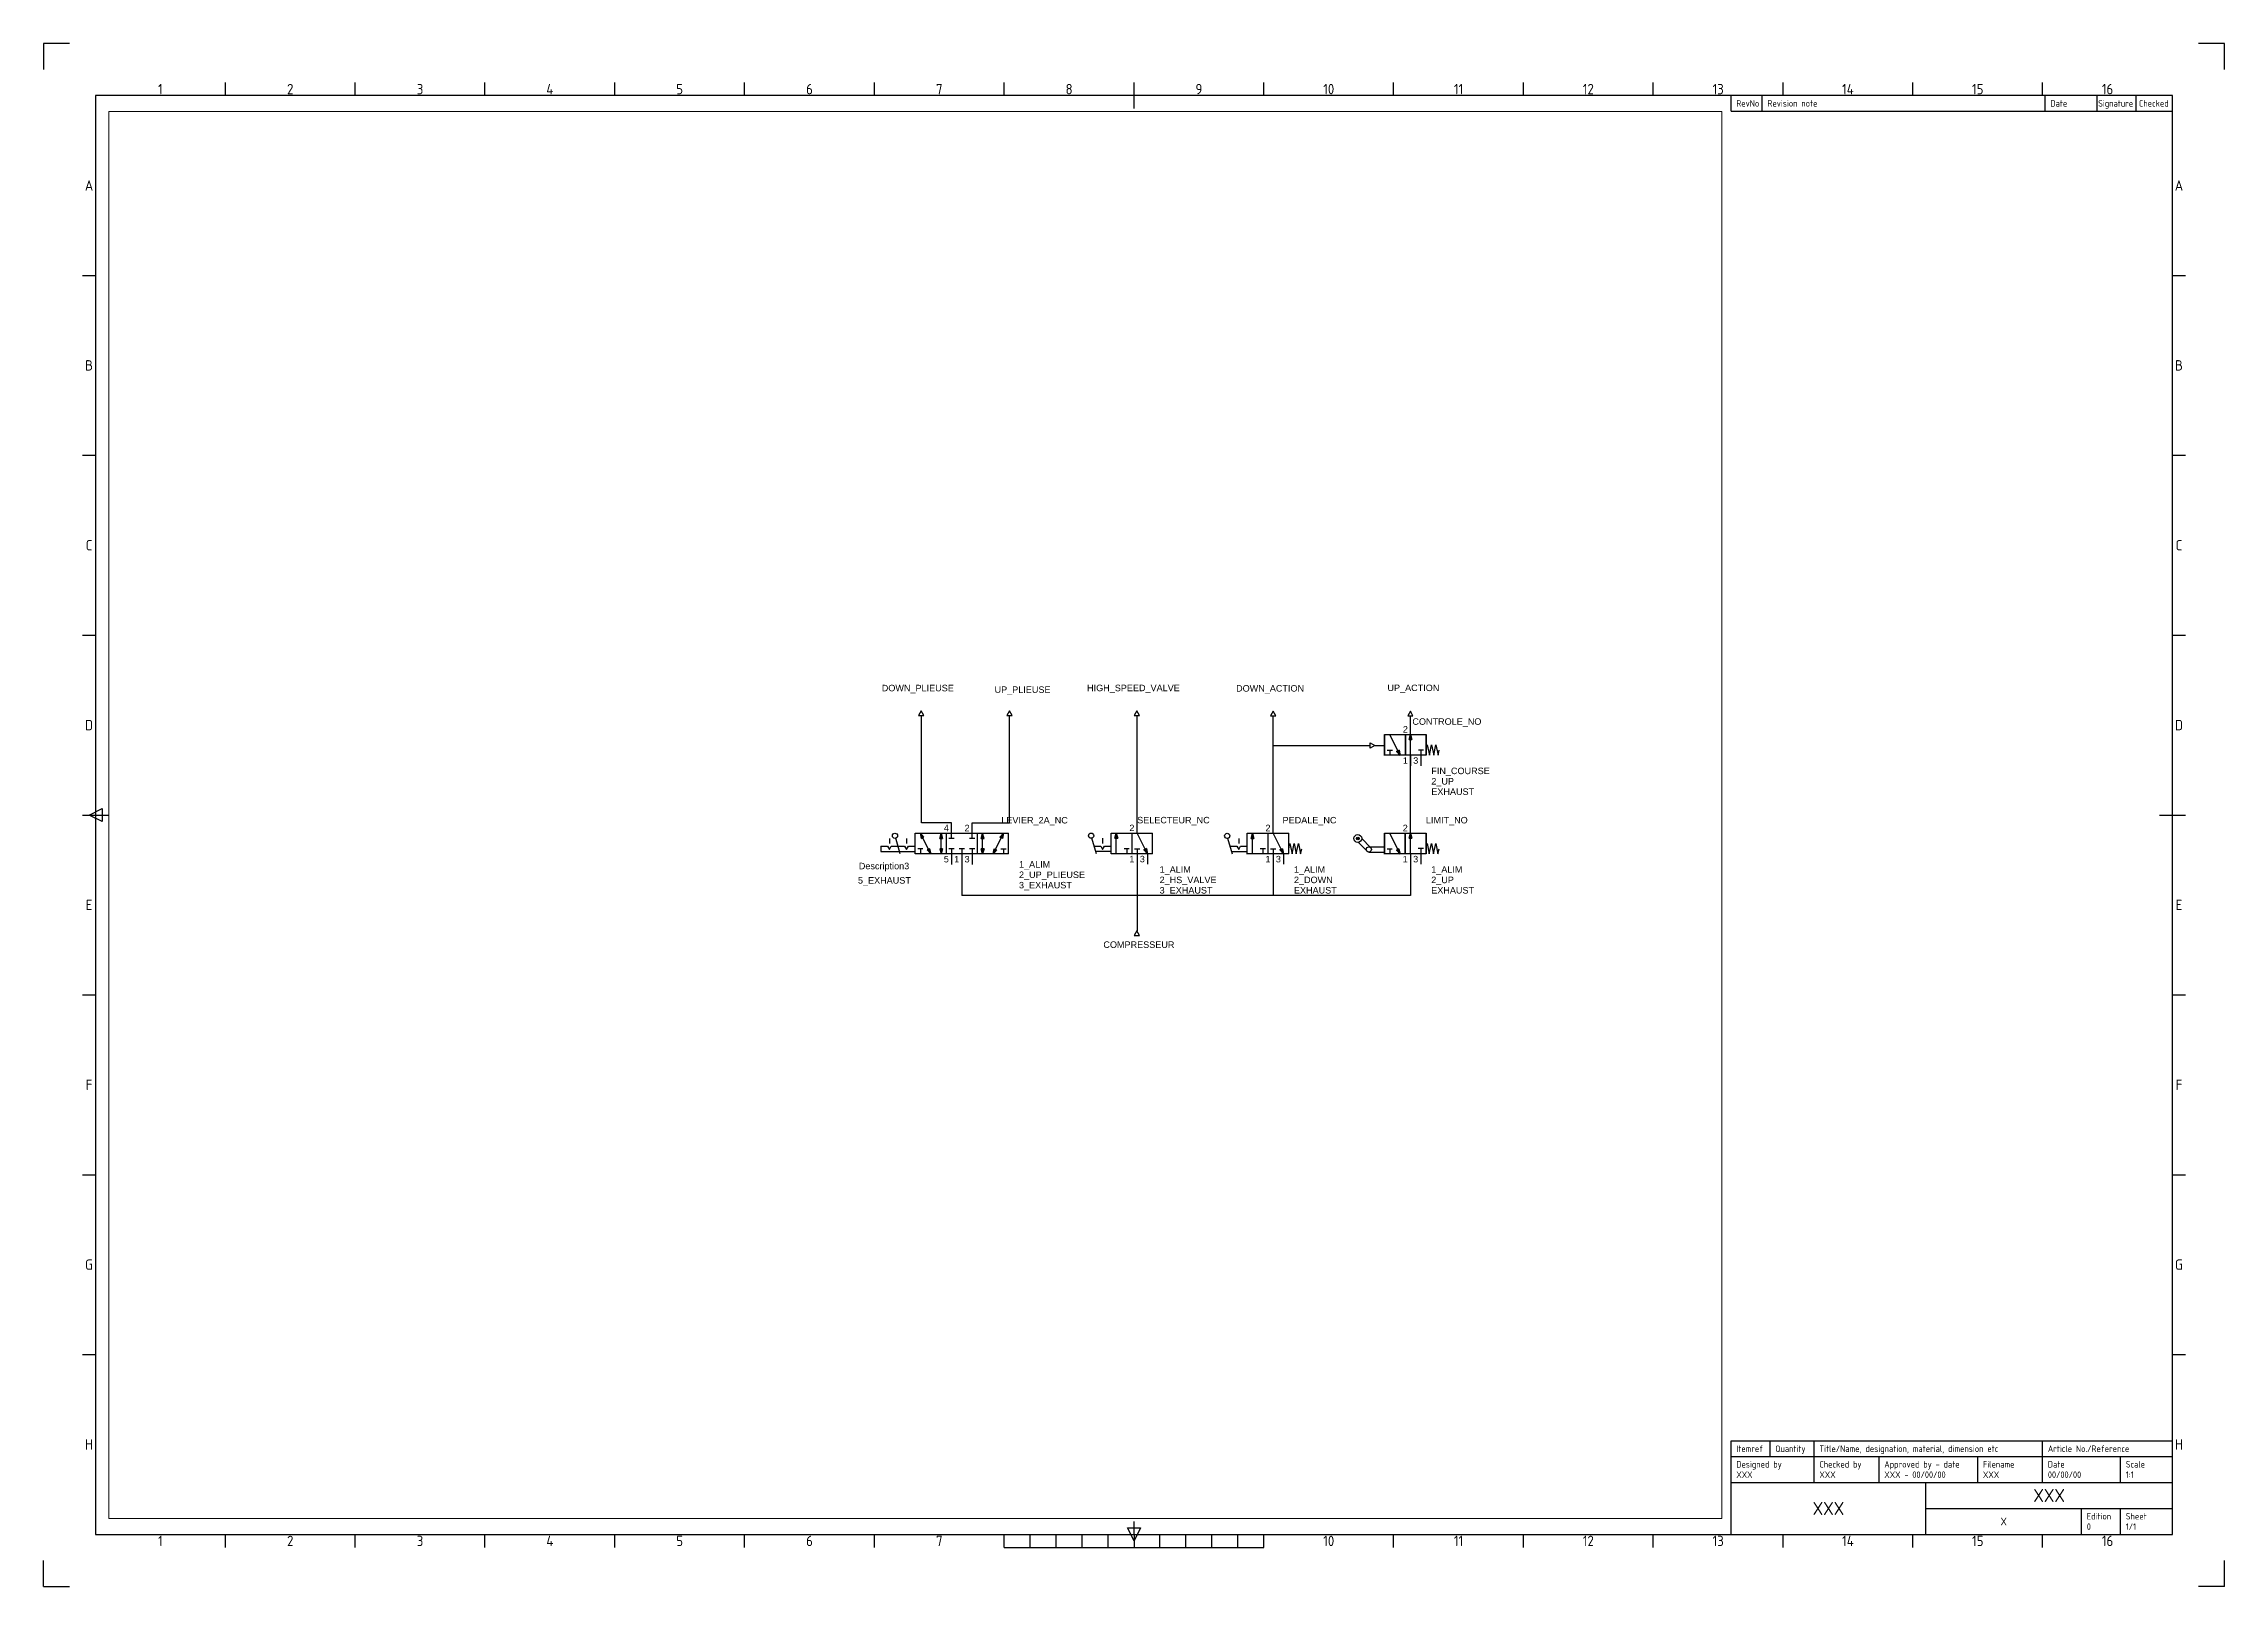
# Paper-space layout 'ISO A1 Layout' of a CAD drawing. Header units: millimetres. Extents: x 0 to 840, y 0 to 594.
# The model-space entities are those that its viewports show. They can reach past a viewport. Long polylines and large blocks are cut down to what shows.
import ezdxf
from ezdxf.enums import TextEntityAlignment as Align

# ---------------------------------------------------------------- set-up
doc = ezdxf.new("R2010")
doc.units = ezdxf.units.MM
for name, color, linetype in [('REX_TECHDATA', 70, 'Continuous'), ('REX_TECHPOS', 4, 'Continuous'), ('RHS_SYMLINE1', 50, 'Continuous'), ('RHS_SYMLINE2', 80, 'Continuous'), ('RHS_SYMTEXT1', 70, 'Continuous'), ('SCHRAFFUR', 9, 'Continuous'), ('SCHRAFFUR_POLI', 9, 'Continuous'), ('Title Block', 7, 'Continuous'), ('Viewport', 5, 'Continuous')]:
    doc.layers.add(name, color=color, linetype=linetype)
doc.styles.add('ISO Proportional', font='isocp.shx')
doc.styles.get("Standard").update_dxf_attribs({"font": 'arial.ttf'})

# ---------------------------------------------------------------- blocks, each defined once
blk = doc.blocks.new('ISO A1 title block')
at = {"layer": 'Title Block'}
for p, q in [((10, 594), (0, 594)), ((0, 594), (0, 584)), ((840, 594), (830, 594)), ((840, 584), (840, 594)), ((820, 574), (20, 574)), ((20, 574), (20, 20)), ((70, 574), (70, 579)), ((120, 574), (120, 579)), ((170, 574), (170, 579)), ((220, 574), (220, 579)), ((270, 574), (270, 579)), ((320, 574), (320, 579)), ((370, 574), (370, 579)), ((420, 569), (420, 579)), ((470, 574), (470, 579)), ((520, 574), (520, 579)), ((570, 574), (570, 579)), ((620, 574), (620, 579)), ((650, 568), (650, 574)), ((662, 568), (662, 574)), ((670, 574), (670, 579)), ((720, 574), (720, 579)), ((770, 574), (770, 579)), ((771, 568), (771, 574)), ((791, 568), (791, 574)), ((806, 568), (806, 574)), ((820, 20), (820, 574)), ((650, 568), (820, 568)), ((15, 504.75), (20, 504.75)), ((820, 504.75), (825, 504.75)), ((15, 435.5), (20, 435.5)), ((820, 435.5), (825, 435.5)), ((15, 366.25), (20, 366.25)), ((820, 366.25), (825, 366.25)), ((15, 297), (25, 297)), ((17.5, 297), (22.5, 299.5)), ((22.5, 294.5), (17.5, 297)), ((22.5, 299.5), (22.5, 294.5)), ((815, 297), (825, 297)), ((15, 227.75), (20, 227.75)), ((820, 227.75), (825, 227.75)), ((15, 158.5), (20, 158.5)), ((820, 158.5), (825, 158.5)), ((15, 89.25), (20, 89.25)), ((820, 89.25), (825, 89.25)), ((650, 56), (820, 56)), ((650, 50), (650, 56)), ((665, 50), (665, 56)), ((682, 50), (682, 56)), ((770, 50), (770, 56)), ((650, 50), (820, 50)), ((650, 20), (650, 50)), ((682, 40), (682, 50)), ((707, 40), (707, 50)), ((745, 40), (745, 50)), ((770, 40), (770, 50)), ((800, 40), (800, 50)), ((650, 40), (820, 40)), ((725, 20), (725, 40)), ((725, 30), (820, 30)), ((785, 20), (785, 30)), ((800, 20), (800, 30)), ((20, 20), (820, 20)), ((70, 15), (70, 20)), ((120, 15), (120, 20)), ((170, 15), (170, 20)), ((220, 15), (220, 20)), ((270, 15), (270, 20)), ((320, 15), (320, 20)), ((370, 15), (370, 20)), ((380, 15), (380, 20)), ((390, 15), (390, 20)), ((400, 15), (400, 20)), ((410, 15), (410, 20)), ((417.5, 22.5), (422.5, 22.5)), ((420, 17.5), (417.5, 22.5)), ((420, 20), (420, 25)), ((422.5, 22.5), (420, 17.5)), ((420, 20), (420, 15)), ((430, 15), (430, 20)), ((440, 15), (440, 20)), ((450, 15), (450, 20)), ((460, 15), (460, 20)), ((470, 15), (470, 20)), ((520, 15), (520, 20)), ((570, 15), (570, 20)), ((620, 15), (620, 20)), ((670, 15), (670, 20)), ((720, 15), (720, 20)), ((770, 15), (770, 20)), ((0, 0), (0, 10)), ((370, 15), (470, 15)), ((840, 0), (840, 10)), ((0, 0), (10, 0)), ((840, 0), (830, 0))]:
    blk.add_line(p, q, dxfattribs=at)
at = {"layer": 'Title Block', "style": 'ISO Proportional'}
for s, p in [('1', (45, 576.5)), ('2', (95, 576.5)), ('3', (145, 576.5)), ('4', (195, 576.5)), ('5', (245, 576.5)), ('6', (295, 576.5)), ('7', (345, 576.5)), ('8', (395, 576.5)), ('9', (445, 576.5)), ('10', (495, 576.5)), ('11', (545, 576.5)), ('12', (595, 576.5)), ('13', (645, 576.5)), ('14', (695, 576.5)), ('15', (745, 576.5)), ('16', (795, 576.5)), ('A', (17.5, 539.375)), ('A', (822.5, 539.375)), ('B', (17.5, 470.125)), ('B', (822.5, 470.125)), ('C', (17.5, 400.875)), ('C', (822.5, 400.875)), ('D', (17.5, 331.625)), ('D', (822.5, 331.625)), ('E', (17.5, 262.375)), ('E', (822.5, 262.375)), ('F', (17.5, 193.125)), ('F', (822.5, 193.125)), ('G', (17.5, 123.875)), ('G', (822.5, 123.875)), ('H', (17.5, 54.625)), ('H', (822.5, 54.625)), ('1', (45, 17.5)), ('2', (95, 17.5)), ('3', (145, 17.5)), ('4', (195, 17.5)), ('5', (245, 17.5)), ('6', (295, 17.5)), ('7', (345, 17.5)), ('10', (495, 17.5)), ('11', (545, 17.5)), ('12', (595, 17.5)), ('13', (645, 17.5)), ('14', (695, 17.5)), ('15', (745, 17.5)), ('16', (795, 17.5))]:
    blk.add_text(s, height=4, dxfattribs=at).set_placement(p, align=Align.MIDDLE)
for s, p in [('RevNo', (652, 571)), ('Revision note', (664, 571)), ('Date', (773, 571)), ('Signature', (791.361, 571)), ('Checked', (807.083, 571)), ('Itemref', (652, 53)), ('Quantity', (667, 53)), ('Title/Name, designation, material, dimension etc', (684, 53)), ('Article No./Reference', (772, 53)), ('Designed by', (652, 47)), ('Checked by', (684, 47)), ('Approved by - date', (709, 47)), ('Filename', (747, 47)), ('Date', (772, 47)), ('Scale', (802, 47)), ('Edition', (787, 27)), ('Sheet', (802, 27))]:
    blk.add_text(s, height=2.5, dxfattribs=at).set_placement(p, align=Align.MIDDLE_LEFT)
at = {"layer": 'Title Block', "style": 'ISO Proportional', "flags": 8}
for tag, p in [('DESIGNED_BY', (652, 43)), ('CHECKED_BY', (684, 43)), ('APPROVED_BY_DATE', (709, 43)), ('FILENAME', (747, 43)), ('DATE', (772, 43)), ('SCALE', (802, 43)), ('EDITION', (787, 23)), ('SHEET', (802, 23))]:
    blk.add_attdef(tag, text='', height=2.5, dxfattribs=at).set_placement(p, align=Align.MIDDLE_LEFT)
for tag, height, p in [('TITLE', 5, (772.5, 35)), ('OWNER', 5, (687.5, 30)), ('DRAWING_NUMBER', 3, (755, 25))]:
    blk.add_attdef(tag, text='', height=height, dxfattribs=at).set_placement(p, align=Align.MIDDLE)

msp = doc.modelspace()

# ---------------------------------------------------------------- linework, layer by layer
at = {"layer": 'RHS_SYMLINE1'}
for p, q in [((212.44, 215.07), (211.44, 213.34)), ((211.44, 213.34), (213.44, 213.34)), ((213.44, 213.34), (212.44, 215.07)), ((246.4, 215.07), (245.4, 213.34)), ((245.4, 213.34), (247.4, 213.34)), ((247.4, 213.34), (246.4, 215.07)), ((295.51, 215.11), (294.51, 213.37)), ((294.51, 213.37), (296.51, 213.37)), ((296.51, 213.37), (295.51, 215.11)), ((347.99, 214.95), (346.99, 213.22)), ((346.99, 213.22), (348.99, 213.22)), ((348.99, 213.22), (347.99, 214.95)), ((400.84, 214.97), (399.84, 213.24)), ((399.84, 213.24), (401.84, 213.24)), ((401.84, 213.24), (400.84, 214.97)), ((385.38, 202.76), (387.12, 201.76)), ((385.38, 200.76), (385.38, 202.76)), ((387.12, 201.76), (385.38, 200.76)), ((390.91, 205.98), (406.91, 205.98)), ((390.91, 197.98), (390.91, 205.98)), ((390.91, 197.94), (390.91, 205.94)), ((390.91, 205.94), (390.91, 197.94)), ((398.91, 205.98), (398.91, 197.98)), ((398.91, 197.98), (398.91, 205.98)), ((398.92, 198.01), (398.92, 206.01)), ((406.91, 197.98), (406.91, 205.98)), ((406.91, 199.98), (407.33, 201.98)), ((406.92, 206.01), (406.92, 198.01)), ((407.33, 201.98), (408.16, 197.98)), ((408.16, 197.98), (409, 201.98)), ((409, 201.98), (409.83, 197.98)), ((409.83, 197.98), (410.66, 201.98)), ((410.66, 201.98), (411.5, 197.98)), ((406.91, 197.98), (390.91, 197.98)), ((391.91, 199.94), (393.91, 199.94)), ((392.91, 199.94), (392.91, 197.94)), ((405.92, 200.01), (403.92, 200.01)), ((404.92, 200.01), (404.92, 198.01)), ((411.49, 197.99), (411.91, 199.98)), ((285.58, 168.03), (301.58, 168.03)), ((285.58, 160.03), (285.58, 168.03)), ((293.58, 168.03), (293.58, 160.03)), ((301.58, 160.03), (301.58, 168.03)), ((338, 168.01), (354, 168.01)), ((338, 160.01), (338, 168.01)), ((346, 168.01), (346, 160.01)), ((354, 160.01), (354, 168.01)), ((390.88, 168.01), (406.88, 168.01)), ((390.88, 160.01), (390.88, 168.01)), ((398.88, 160.04), (398.88, 168.04)), ((398.88, 168.01), (398.88, 160.01)), ((398.88, 160.01), (398.88, 168.01)), ((406.88, 168.04), (406.88, 160.04)), ((406.88, 160.01), (406.88, 168.01)), ((196.87, 162.99), (199.4, 162.99)), ((196.87, 162.99), (196.87, 160.99)), ((196.87, 160.99), (210.03, 160.99)), ((199.4, 162.99), (200.15, 161.69)), ((200.15, 165.99), (200.15, 163.99)), ((200.15, 161.69), (200.9, 162.99)), ((200.9, 162.99), (203.44, 162.99)), ((204.31, 159.99), (202.59, 166.03)), ((203.46, 162.99), (205.99, 162.99)), ((205.99, 162.99), (206.74, 161.69)), ((206.74, 165.99), (206.74, 163.99)), ((206.74, 161.69), (207.49, 162.99)), ((207.49, 162.99), (210.03, 162.99)), ((210.09, 167.99), (246.09, 167.99)), ((210.09, 159.99), (210.09, 167.99)), ((246.09, 159.99), (210.09, 159.99)), ((213.09, 161.99), (211.09, 161.99)), ((212.09, 161.99), (212.09, 159.99)), ((222.09, 167.99), (222.09, 159.99)), ((225.09, 165.99), (223.09, 165.99)), ((225.09, 161.99), (223.09, 161.99)), ((224.09, 165.99), (224.09, 167.99)), ((224.09, 161.99), (224.09, 159.99)), ((229.09, 161.99), (227.09, 161.99)), ((228.09, 161.99), (228.09, 159.99)), ((233.09, 165.99), (231.09, 165.99)), ((233.09, 161.99), (231.09, 161.99)), ((232.09, 165.99), (232.09, 167.99)), ((232.09, 161.99), (232.09, 159.99)), ((234.09, 159.99), (234.09, 167.99)), ((243.09, 161.99), (245.09, 161.99)), ((244.09, 161.99), (244.09, 159.99)), ((246.09, 159.99), (246.09, 167.99)), ((279.89, 160.03), (278.17, 166.07)), ((279.04, 163.03), (281.57, 163.03)), ((279.61, 161.03), (285.61, 161.03)), ((281.57, 163.03), (282.32, 161.73)), ((282.32, 166.03), (282.32, 164.03)), ((282.32, 161.73), (283.07, 163.03)), ((283.07, 163.03), (285.61, 163.03)), ((301.58, 160.03), (285.58, 160.03)), ((292.58, 162.03), (290.58, 162.03)), ((291.58, 162.03), (291.58, 160.03)), ((294.58, 162.03), (296.58, 162.03)), ((295.58, 162.03), (295.58, 160.03)), ((332.28, 159.97), (330.55, 166.01)), ((331.42, 162.97), (333.96, 162.97)), ((331.99, 160.97), (337.99, 160.97)), ((333.96, 162.97), (334.71, 161.68)), ((334.71, 165.97), (334.71, 163.97)), ((334.71, 161.68), (335.46, 162.97)), ((335.46, 162.97), (337.99, 162.97)), ((337.99, 159.97), (337.99, 167.97)), ((354, 160.01), (338, 160.01)), ((345, 162.01), (343, 162.01)), ((344, 162.01), (344, 160.01)), ((347, 162.01), (349, 162.01)), ((348, 162.01), (348, 160.01)), ((354, 162.01), (354.41, 164.01)), ((354.41, 164.01), (355.25, 160.01)), ((355.25, 160.01), (356.08, 164.01)), ((356.08, 164.01), (356.91, 160.01)), ((356.91, 160.01), (357.75, 164.01)), ((357.75, 164.01), (358.58, 160.01)), ((358.58, 160.02), (359, 162.01)), ((380.68, 164.48), (384.14, 161.02)), ((382.1, 165.89), (385.55, 162.44)), ((384.84, 162.73), (390.84, 162.73)), ((384.84, 160.73), (390.84, 160.73)), ((390.87, 159.97), (390.87, 167.97)), ((390.87, 167.97), (390.87, 159.97)), ((406.88, 160.01), (390.88, 160.01)), ((391.87, 161.97), (393.87, 161.97)), ((392.87, 161.97), (392.87, 159.97)), ((405.88, 162.04), (403.88, 162.04)), ((404.88, 162.04), (404.88, 160.04)), ((406.88, 162.01), (407.29, 164.01)), ((407.29, 164.01), (408.13, 160.01)), ((408.13, 160.01), (408.96, 164.01)), ((408.96, 164.01), (409.79, 160.01)), ((409.79, 160.01), (410.63, 164.01)), ((410.63, 164.01), (411.46, 160.01)), ((411.46, 160.02), (411.88, 162.01)), ((295.49, 130.38), (294.49, 128.64)), ((294.49, 128.64), (296.49, 128.64)), ((296.49, 128.64), (295.49, 130.38))]:
    msp.add_line(p, q, dxfattribs=at)
for centre, radius in [((277.89, 167.03), 1), ((202.31, 166.99), 1), ((330.28, 166.97), 1), ((380.6, 165.97), 0.5)]:
    msp.add_circle(centre, radius, dxfattribs=at)
at = {"layer": 'RHS_SYMLINE1', "linetype": 'Continuous'}
for centre, radius in [((380.6, 165.97), 1.5), ((384.84, 161.73), 1)]:
    msp.add_circle(centre, radius, dxfattribs=at)
at = {"layer": 'RHS_SYMLINE2'}
for p, q in [((212.51, 171.99), (212.51, 213.2)), ((246.46, 171.99), (246.46, 213.2)), ((295.58, 172.03), (295.58, 213.23)), ((348, 172.01), (347.99, 213.21)), ((400.88, 172.01), (400.91, 213.21)), ((348.01, 201.8), (385.38, 201.8)), ((387.12, 201.76), (390.91, 201.76)), ((396.01, 199.72), (392.91, 205.94)), ((400.38, 204.01), (400.92, 206.01)), ((400.38, 204.01), (401.45, 204.01)), ((400.91, 205.98), (400.91, 209.98)), ((401.45, 204.01), (400.92, 206.01)), ((400.92, 198.01), (400.92, 204.01)), ((396.49, 199.96), (395.53, 199.48)), ((395.53, 199.48), (396.91, 197.94)), ((396.49, 199.96), (396.91, 197.94)), ((400.91, 197.98), (400.91, 193.98)), ((404.91, 197.98), (404.91, 193.98)), ((224.09, 171.99), (212.51, 171.99)), ((224.09, 167.99), (224.09, 171.99)), ((232.09, 167.99), (232.09, 171.99)), ((232.09, 171.99), (246.46, 171.99)), ((287.04, 166.03), (287.58, 168.03)), ((288.11, 166.03), (287.58, 168.03)), ((295.58, 168.03), (295.58, 172.03)), ((298.68, 161.81), (295.58, 168.03)), ((339.46, 166.01), (340, 168.01)), ((340.53, 166.01), (340, 168.01)), ((348, 168.01), (348, 172.01)), ((351.1, 161.79), (348, 168.01)), ((400.34, 166.04), (400.88, 168.04)), ((400.88, 168.01), (400.88, 172.01)), ((401.42, 166.04), (400.88, 168.04)), ((212.51, 165.96), (212.09, 167.99)), ((213.47, 166.44), (212.09, 167.99)), ((212.51, 165.96), (213.47, 166.44)), ((215.2, 161.78), (212.99, 166.2)), ((215.68, 162.02), (214.72, 161.54)), ((214.72, 161.54), (216.09, 159.99)), ((215.68, 162.02), (216.09, 159.99)), ((219.56, 165.99), (220.09, 167.99)), ((219.56, 165.99), (220.63, 165.99)), ((219.56, 161.99), (220.09, 159.99)), ((219.56, 161.99), (220.63, 161.99)), ((220.63, 165.99), (220.09, 167.99)), ((220.09, 161.99), (220.09, 165.99)), ((220.63, 161.99), (220.09, 159.99)), ((224.09, 159.99), (224.09, 155.99)), ((228.09, 159.99), (228.09, 155.99)), ((232.09, 159.99), (232.09, 155.99)), ((235.56, 165.99), (236.09, 167.99)), ((236.63, 165.99), (235.56, 165.99)), ((235.56, 161.99), (236.09, 159.99)), ((236.63, 161.99), (235.56, 161.99)), ((236.63, 165.99), (236.09, 167.99)), ((236.09, 161.99), (236.09, 165.99)), ((236.63, 161.99), (236.09, 159.99)), ((240.51, 162.02), (240.09, 159.99)), ((241.47, 161.54), (240.09, 159.99)), ((240.51, 162.02), (241.47, 161.54)), ((240.99, 161.78), (243.2, 166.2)), ((242.72, 166.44), (244.09, 167.99)), ((243.68, 165.96), (242.72, 166.44)), ((243.68, 165.96), (244.09, 167.99)), ((287.04, 166.03), (288.11, 166.03)), ((287.58, 160.03), (287.58, 166.03)), ((295.58, 160.03), (295.58, 156.03)), ((299.16, 162.05), (298.2, 161.57)), ((298.2, 161.57), (299.58, 160.03)), ((299.16, 162.05), (299.58, 160.03)), ((299.58, 160.03), (299.58, 156.03)), ((339.46, 166.01), (340.53, 166.01)), ((340, 160.01), (340, 166.01)), ((348, 160.01), (348, 156.01)), ((351.58, 162.03), (350.62, 161.55)), ((350.62, 161.55), (352, 160.01)), ((351.58, 162.03), (352, 160.01)), ((352, 160.01), (352, 156.01)), ((395.98, 161.76), (392.87, 167.97)), ((396.46, 162), (395.5, 161.52)), ((395.5, 161.52), (396.87, 159.97)), ((396.46, 162), (396.87, 159.97)), ((400.34, 166.04), (401.42, 166.04)), ((400.88, 160.04), (400.88, 166.04)), ((400.88, 160.01), (400.88, 156.01)), ((404.88, 160.01), (404.88, 156.01)), ((228.09, 155.99), (228.09, 144.06)), ((295.58, 156.03), (295.56, 130.42)), ((348.02, 156.01), (348, 144.06)), ((400.9, 156.01), (400.88, 144.06)), ((400.88, 144.06), (228.09, 144.06))]:
    msp.add_line(p, q, dxfattribs=at)
at = {"layer": 'SCHRAFFUR'}
for p, q in [((400.59, 204.23), (400.92, 205.47)), ((400.59, 204.23), (401.25, 204.23)), ((400.77, 204.46), (400.92, 205)), ((400.77, 204.46), (401.06, 204.46)), ((401.25, 204.23), (400.92, 205.47)), ((401.06, 204.46), (400.92, 205)), ((395.81, 199.38), (396.41, 199.68)), ((395.81, 199.38), (396.67, 198.42)), ((396.08, 199.26), (396.34, 199.39)), ((396.08, 199.26), (396.46, 198.84)), ((396.34, 199.39), (396.46, 198.84)), ((396.41, 199.68), (396.67, 198.42)), ((212.59, 166.25), (212.33, 167.51)), ((213.19, 166.55), (212.33, 167.51)), ((212.66, 166.54), (212.54, 167.09)), ((212.92, 166.67), (212.54, 167.09)), ((213.19, 166.55), (212.59, 166.25)), ((212.92, 166.67), (212.66, 166.54)), ((215, 161.43), (215.59, 161.73)), ((215, 161.43), (215.85, 160.47)), ((215.27, 161.32), (215.53, 161.45)), ((215.27, 161.32), (215.64, 160.89)), ((215.53, 161.45), (215.64, 160.89)), ((215.59, 161.73), (215.85, 160.47)), ((219.76, 166.21), (220.09, 167.46)), ((219.76, 166.21), (220.43, 166.21)), ((219.76, 161.77), (220.43, 161.77)), ((219.76, 161.77), (220.09, 160.53)), ((219.95, 166.44), (220.09, 166.99)), ((219.95, 166.44), (220.24, 166.44)), ((219.95, 161.55), (220.24, 161.55)), ((219.95, 161.55), (220.09, 161)), ((220.43, 166.21), (220.09, 167.46)), ((220.24, 166.44), (220.09, 166.99)), ((220.43, 161.77), (220.09, 160.53)), ((220.24, 161.55), (220.09, 161)), ((235.76, 166.21), (236.09, 167.46)), ((236.42, 166.21), (235.76, 166.21)), ((236.42, 161.77), (235.76, 161.77)), ((235.76, 161.77), (236.09, 160.53)), ((235.95, 166.44), (236.09, 166.99)), ((236.24, 166.44), (235.95, 166.44)), ((236.24, 161.55), (235.95, 161.55)), ((235.95, 161.55), (236.09, 161)), ((236.42, 166.21), (236.09, 167.46)), ((236.24, 166.44), (236.09, 166.99)), ((236.42, 161.77), (236.09, 160.53)), ((236.24, 161.55), (236.09, 161)), ((240.59, 161.73), (240.33, 160.47)), ((241.19, 161.43), (240.33, 160.47)), ((240.66, 161.45), (240.54, 160.89)), ((240.92, 161.32), (240.54, 160.89)), ((241.19, 161.43), (240.59, 161.73)), ((240.92, 161.32), (240.66, 161.45)), ((243, 166.55), (243.85, 167.51)), ((243, 166.55), (243.59, 166.25)), ((243.27, 166.67), (243.64, 167.09)), ((243.27, 166.67), (243.53, 166.54)), ((243.53, 166.54), (243.64, 167.09)), ((243.59, 166.25), (243.85, 167.51)), ((287.25, 166.25), (287.58, 167.49)), ((287.25, 166.25), (287.91, 166.25)), ((287.43, 166.48), (287.58, 167.02)), ((287.43, 166.48), (287.73, 166.48)), ((287.91, 166.25), (287.58, 167.49)), ((287.73, 166.48), (287.58, 167.02)), ((298.48, 161.46), (299.08, 161.76)), ((298.48, 161.46), (299.34, 160.5)), ((298.75, 161.35), (299.01, 161.48)), ((298.75, 161.35), (299.13, 160.92)), ((299.01, 161.48), (299.13, 160.92)), ((299.08, 161.76), (299.34, 160.5)), ((339.67, 166.23), (340, 167.47)), ((339.67, 166.23), (340.33, 166.23)), ((339.85, 166.46), (340, 167)), ((339.85, 166.46), (340.14, 166.46)), ((340.33, 166.23), (340, 167.47)), ((340.14, 166.46), (340, 167)), ((350.9, 161.44), (351.49, 161.74)), ((350.9, 161.44), (351.76, 160.48)), ((351.17, 161.33), (351.43, 161.46)), ((351.17, 161.33), (351.54, 160.9)), ((351.43, 161.46), (351.54, 160.9)), ((351.49, 161.74), (351.76, 160.48)), ((395.78, 161.41), (396.37, 161.71)), ((395.78, 161.41), (396.63, 160.45)), ((396.05, 161.29), (396.31, 161.42)), ((396.05, 161.29), (396.42, 160.87)), ((396.31, 161.42), (396.42, 160.87)), ((396.37, 161.71), (396.63, 160.45)), ((400.55, 166.26), (400.88, 167.51)), ((400.55, 166.26), (401.22, 166.26)), ((400.74, 166.49), (400.88, 167.03)), ((400.74, 166.49), (401.03, 166.49)), ((401.22, 166.26), (400.88, 167.51)), ((401.03, 166.49), (400.88, 167.03))]:
    msp.add_line(p, q, dxfattribs=at)
msp.add_circle((380.6, 165.97), 0.3, dxfattribs=at)
at = {"layer": 'SCHRAFFUR_POLI'}
for points in [[(401.45, 204.01), (400.38, 204.01), (400.92, 206.01)], [(400.92, 206.01), (401.45, 204.01), (400.38, 204.01)], [(288.11, 166.03), (287.04, 166.03), (287.58, 168.03)], [(287.58, 168.03), (288.11, 166.03), (287.04, 166.03)], [(340.53, 166.01), (339.46, 166.01), (340, 168.01)], [(340, 168.01), (340.53, 166.01), (339.46, 166.01)], [(401.42, 166.04), (400.34, 166.04), (400.88, 168.04)], [(400.88, 168.04), (401.42, 166.04), (400.34, 166.04)], [(212.51, 165.96), (213.47, 166.44), (212.09, 167.99)], [(215.68, 162.02), (214.72, 161.54), (216.09, 159.99)], [(220.09, 167.99), (220.63, 165.99), (219.56, 165.99)], [(220.63, 165.99), (219.56, 165.99), (220.09, 167.99)], [(220.09, 159.99), (220.63, 161.99), (219.56, 161.99)], [(220.63, 161.99), (219.56, 161.99), (220.09, 159.99)], [(235.56, 165.99), (236.63, 165.99), (236.09, 167.99)], [(236.09, 167.99), (235.56, 165.99), (236.63, 165.99)], [(235.56, 161.99), (236.63, 161.99), (236.09, 159.99)], [(236.09, 159.99), (235.56, 161.99), (236.63, 161.99)], [(240.51, 162.02), (241.47, 161.54), (240.09, 159.99)], [(243.68, 165.96), (242.72, 166.44), (244.09, 167.99)]]:
    msp.add_lwpolyline(points, close=True, dxfattribs=at)
at = {"layer": 'SCHRAFFUR_POLI', "linetype": 'Continuous'}
for points in [[(396.49, 199.96), (396.91, 197.94), (395.53, 199.48)], [(299.16, 162.05), (299.58, 160.03), (298.2, 161.57)], [(351.58, 162.03), (352, 160.01), (350.62, 161.55)], [(396.46, 162), (396.87, 159.97), (395.5, 161.52)]]:
    msp.add_lwpolyline(points, close=True, dxfattribs=at)
at = {"layer": 'SCHRAFFUR_POLI'}
msp.add_circle((380.6, 165.97), 0.5, dxfattribs=at)

# ---------------------------------------------------------------- texts
at = {"layer": 'REX_TECHDATA', "width": 1}
for tag, p in [('FIN_COURSE', (408.91, 191.98)), ('2_UP', (408.91, 187.98)), ('EXHAUST', (408.91, 183.98)), ('Description3', (188.4, 155.36)), ('2_UP_PLIEUSE', (250.09, 151.99)), ('1_ALIM', (250.09, 155.99)), ('2_HS_VALVE', (304.25, 150.01)), ('1_ALIM', (304.25, 154.01)), ('2_DOWN', (356, 150.01)), ('1_ALIM', (356, 154.01)), ('2_UP', (408.88, 150.01)), ('1_ALIM', (408.88, 154.01)), ('5_EXHAUST', (188.06, 149.83)), ('3_EXHAUST', (250.09, 147.99)), ('3_EXHAUST', (304.25, 146.01)), ('EXHAUST', (356, 146.01)), ('EXHAUST', (408.88, 146.01))]:
    msp.add_attdef(tag, text='', height=2.5, dxfattribs=at).set_placement(p, align=Align.MIDDLE_LEFT)
at = {"layer": 'REX_TECHPOS', "color": 240, "true_color": 0xed1f24, "width": 1}
for tag, p in [('DOWN_PLIEUSE', (211.11, 221.88)), ('UP_PLIEUSE', (251.46, 221.26)), ('HIGH_SPEED_VALVE', (294.17, 221.92)), ('DOWN_ACTION', (346.81, 221.76)), ('UP_ACTION', (402.01, 221.96)), ('COMPRESSEUR', (296.28, 123.08))]:
    msp.add_attdef(tag, text='*', height=2.5, dxfattribs=at).set_placement(p, align=Align.BOTTOM_CENTER)
at = {"layer": 'REX_TECHPOS', "width": 1}
for tag, p in [('CONTROLE_NO', (414.91, 208.98)), ('LEVIER_2A_NC', (256.09, 170.99)), ('SELECTEUR_NC', (309.58, 171.03)), ('PEDALE_NC', (362, 171.01)), ('LIMIT_NO', (414.88, 171.01))]:
    msp.add_attdef(tag, text='*', height=2.5, dxfattribs=at).set_placement(p, align=Align.BOTTOM_CENTER)
at = {"layer": 'RHS_SYMTEXT1'}
for s, p in [('2', (398.92, 207.98)), ('1', (398.92, 195.98)), ('3', (402.92, 195.98)), ('4', (222.1, 169.99)), ('2', (230.1, 169.99)), ('2', (293.58, 170.03)), ('2', (346, 170.01)), ('2', (398.88, 170.01)), ('5', (222.1, 157.99)), ('1', (226.1, 157.99)), ('3', (230.1, 157.99)), ('1', (293.58, 158.03)), ('3', (297.58, 158.03)), ('1', (346, 158.01)), ('3', (350, 158.01)), ('1', (398.88, 158.01)), ('3', (402.88, 158.01))]:
    msp.add_text(s, height=2.5, dxfattribs=at).set_placement(p, align=Align.MIDDLE_CENTER)

psp = doc.layouts.new('ISO A1 Layout')

# ---------------------------------------------------------------- block references
at = {"layer": 'Title Block'}
ref = psp.add_blockref('ISO A1 title block', (0, 0), dxfattribs=at)
ref.add_attrib('CHECKED_BY', 'XXX', dxfattribs={"height": 2.5, "style": 'ISO Proportional'}).set_placement((684, 43), align=Align.MIDDLE_LEFT)
ref.add_attrib('OWNER', 'XXX', dxfattribs={"height": 5, "style": 'ISO Proportional'}).set_placement((687.5, 30), align=Align.MIDDLE)
ref.add_attrib('DESIGNED_BY', 'XXX', dxfattribs={"height": 2.5, "style": 'ISO Proportional'}).set_placement((652, 43), align=Align.MIDDLE_LEFT)
ref.add_attrib('FILENAME', 'XXX', dxfattribs={"height": 2.5, "style": 'ISO Proportional'}).set_placement((747, 43), align=Align.MIDDLE_LEFT)
ref.add_attrib('DRAWING_NUMBER', 'X', dxfattribs={"height": 3, "style": 'ISO Proportional'}).set_placement((755, 25), align=Align.MIDDLE)
ref.add_attrib('APPROVED_BY_DATE', 'XXX - 00/00/00', dxfattribs={"height": 2.5, "style": 'ISO Proportional'}).set_placement((709, 43), align=Align.MIDDLE_LEFT)
ref.add_attrib('TITLE', 'XXX', dxfattribs={"height": 5, "style": 'ISO Proportional'}).set_placement((772.5, 35), align=Align.MIDDLE)
ref.add_attrib('DATE', '00/00/00', dxfattribs={"height": 2.5, "style": 'ISO Proportional'}).set_placement((772, 43), align=Align.MIDDLE_LEFT)
ref.add_attrib('EDITION', '0', dxfattribs={"height": 2.5, "style": 'ISO Proportional'}).set_placement((787, 23), align=Align.MIDDLE_LEFT)
ref.add_attrib('SHEET', '1/1', dxfattribs={"height": 2.5, "style": 'ISO Proportional'}).set_placement((802, 23), align=Align.MIDDLE_LEFT)
ref.add_attrib('SCALE', '1:1', dxfattribs={"height": 2.5, "style": 'ISO Proportional'}).set_placement((802, 43), align=Align.MIDDLE_LEFT)

# ---------------------------------------------------------------- viewports
at = {"layer": 'Viewport'}
psp.add_viewport(center=(335.81, 297.04), size=(621.27, 541.7392), view_center_point=(210.2, 175.04), view_height=541.7392, dxfattribs=at)

doc.saveas('drawing.dxf')
